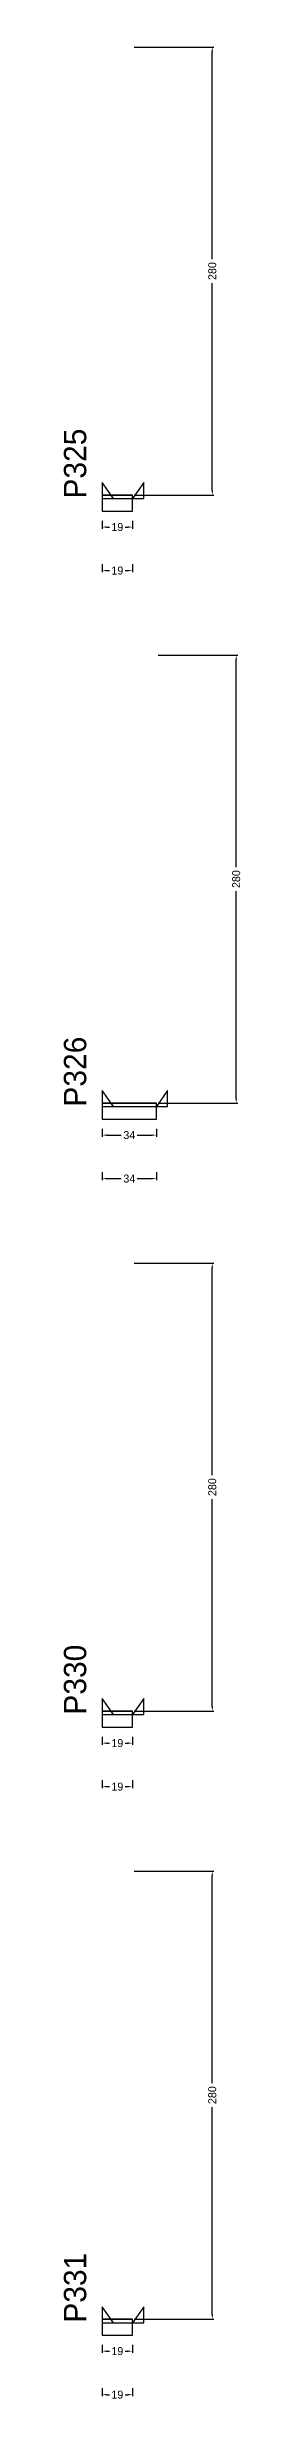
# Model space of a CAD drawing. Header units: centimetres. Extents: x -12000 to 4089, y -6086 to 2114.
# Drawn here: x 3976 to 4087, y -4228 to -2758 of the extents above; entities that cross this region are included whole.
import ezdxf

# ---------------------------------------------------------------- set-up
doc = ezdxf.new("R2010")
doc.units = ezdxf.units.CM
for name, color, linetype in [('NOMENCLATURA', 7, 'Continuous'), ('SARR_2.2x10', 60, 'Continuous'), ('SARR_2.2x7', 40, 'Continuous')]:
    doc.layers.add(name, color=color, linetype=linetype)
doc.dimstyles.new('PAINEL-NOVA', dxfattribs={"dimtxt": 5, "dimasz": 3, "dimexe": 1, "dimexo": 1, "dimgap": 1, "dimtad": 1, "dimcen": 2.5, "dimazin": 3, "dimtfac": 1, "dimtmove": 0, "dimatfit": 3})

# ---------------------------------------------------------------- blocks, each defined once
blk = doc.blocks.new('_CLOSEDFILLED')
at = {"color": 0, "linetype": 'BYBLOCK'}
blk.add_solid([(-1, 0.16), (0, 0), (-1, -0.16)], dxfattribs=at)
blk = doc.blocks.new('*D229')
for p, q in [((4000, -3053.8), (4000, -3058.8)), ((4003, -3057.8), (4004.5, -3057.8)), ((4014.5, -3057.8), (4016, -3057.8)), ((4019, -3053.8), (4019, -3058.8))]:
    blk.add_line(p, q)
at = {"layer": 'Defpoints'}
for p in [(4000, -3052.8), (4000, -3057.8), (4019, -3052.8)]:
    blk.add_point(p, dxfattribs=at)
at = {"layer": 'SARR_2.2x10', "xscale": 3, "yscale": 3, "rotation": 180}
blk.add_blockref('_CLOSEDFILLED', (4000, -3057.8), dxfattribs=at)
at = {"layer": 'SARR_2.2x10', "xscale": 3, "yscale": 3}
blk.add_blockref('_CLOSEDFILLED', (4019, -3057.8), dxfattribs=at)
at = {"layer": 'SARR_2.2x10', "insert": (4009.5, -3057.8), "char_height": 5, "attachment_point": 5}
blk.add_mtext('19', dxfattribs=at)
blk = doc.blocks.new('*D230')
for p, q in [((4020, -2757.8), (4070, -2757.8)), ((4069, -2890.3), (4069, -2760.8)), ((4069, -3034.8), (4069, -2905.3)), ((4020, -3037.8), (4070, -3037.8))]:
    blk.add_line(p, q)
at = {"layer": 'Defpoints'}
for p in [(4019, -2757.8), (4019, -3037.8), (4069, -3037.8)]:
    blk.add_point(p, dxfattribs=at)
at = {"layer": 'SARR_2.2x10', "xscale": 3, "yscale": 3}
for p, rotation in [((4069, -2757.8), 90), ((4069, -3037.8), 270)]:
    blk.add_blockref('_CLOSEDFILLED', p, dxfattribs=dict(at, rotation=rotation))
at = {"layer": 'SARR_2.2x10', "insert": (4069, -2897.8), "char_height": 5, "attachment_point": 5, "rotation": 90}
blk.add_mtext('280', dxfattribs=at)
blk = doc.blocks.new('*D231')
for p, q in [((4020, -2757.8), (4070, -2757.8)), ((4069, -2890.3), (4069, -2760.8)), ((4069, -3034.8), (4069, -2905.3)), ((4020, -3037.8), (4070, -3037.8))]:
    blk.add_line(p, q)
at = {"layer": 'Defpoints'}
for p in [(4019, -2757.8), (4019, -3037.8), (4069, -3037.8)]:
    blk.add_point(p, dxfattribs=at)
at = {"layer": 'SARR_2.2x10', "xscale": 3, "yscale": 3}
for p, rotation in [((4069, -2757.8), 90), ((4069, -3037.8), 270)]:
    blk.add_blockref('_CLOSEDFILLED', p, dxfattribs=dict(at, rotation=rotation))
at = {"layer": 'SARR_2.2x10', "insert": (4069, -2897.8), "char_height": 5, "attachment_point": 5, "rotation": 90}
blk.add_mtext('280', dxfattribs=at)
blk = doc.blocks.new('*D232')
for p, q in [((4020, -2757.8), (4070, -2757.8)), ((4069, -2890.3), (4069, -2760.8)), ((4069, -3034.8), (4069, -2905.3)), ((4020, -3037.8), (4070, -3037.8))]:
    blk.add_line(p, q)
at = {"layer": 'Defpoints'}
for p in [(4019, -2757.8), (4019, -3037.8), (4069, -3037.8)]:
    blk.add_point(p, dxfattribs=at)
at = {"layer": 'SARR_2.2x10', "xscale": 3, "yscale": 3}
for p, rotation in [((4069, -2757.8), 90), ((4069, -3037.8), 270)]:
    blk.add_blockref('_CLOSEDFILLED', p, dxfattribs=dict(at, rotation=rotation))
at = {"layer": 'SARR_2.2x10', "insert": (4069, -2897.8), "char_height": 5, "attachment_point": 5, "rotation": 90}
blk.add_mtext('280', dxfattribs=at)
blk = doc.blocks.new('*D233')
for p, q in [((4020, -2757.8), (4070, -2757.8)), ((4069, -2890.3), (4069, -2760.8)), ((4069, -3034.8), (4069, -2905.3)), ((4020, -3037.8), (4070, -3037.8))]:
    blk.add_line(p, q)
at = {"layer": 'Defpoints'}
for p in [(4019, -2757.8), (4019, -3037.8), (4069, -3037.8)]:
    blk.add_point(p, dxfattribs=at)
at = {"layer": 'SARR_2.2x10', "xscale": 3, "yscale": 3}
for p, rotation in [((4069, -2757.8), 90), ((4069, -3037.8), 270)]:
    blk.add_blockref('_CLOSEDFILLED', p, dxfattribs=dict(at, rotation=rotation))
at = {"layer": 'SARR_2.2x10', "insert": (4069, -2897.8), "char_height": 5, "attachment_point": 5, "rotation": 90}
blk.add_mtext('280', dxfattribs=at)
blk = doc.blocks.new('*D234')
for p, q in [((4000, -3081), (4000, -3086)), ((4003, -3085), (4004.5, -3085)), ((4014.5, -3085), (4016, -3085)), ((4019, -3081), (4019, -3086))]:
    blk.add_line(p, q)
at = {"layer": 'Defpoints'}
for p in [(4000, -3080), (4000, -3085), (4019, -3080)]:
    blk.add_point(p, dxfattribs=at)
at = {"layer": 'SARR_2.2x10', "xscale": 3, "yscale": 3, "rotation": 180}
blk.add_blockref('_CLOSEDFILLED', (4000, -3085), dxfattribs=at)
at = {"layer": 'SARR_2.2x10', "xscale": 3, "yscale": 3}
blk.add_blockref('_CLOSEDFILLED', (4019, -3085), dxfattribs=at)
at = {"layer": 'SARR_2.2x10', "insert": (4009.5, -3085), "char_height": 5, "attachment_point": 5}
blk.add_mtext('19', dxfattribs=at)
blk = doc.blocks.new('GRA-E')
at = {"layer": 'SARR_2.2x7'}
blk.add_lwpolyline([(0, 0), (7, 0), (0, 10)], close=True, dxfattribs=at)
blk = doc.blocks.new('GRA-D')
at = {"layer": 'SARR_2.2x7'}
blk.add_lwpolyline([(0, 0), (7, 0), (7, 10)], close=True, dxfattribs=at)
blk = doc.blocks.new('*D255')
for p, q in [((4000, -3433.8), (4000, -3438.8)), ((4003, -3437.8), (4012, -3437.8)), ((4022, -3437.8), (4031, -3437.8)), ((4034, -3433.8), (4034, -3438.8))]:
    blk.add_line(p, q)
at = {"layer": 'Defpoints'}
for p in [(4000, -3432.8), (4000, -3437.8), (4034, -3432.8)]:
    blk.add_point(p, dxfattribs=at)
at = {"layer": 'SARR_2.2x10', "xscale": 3, "yscale": 3, "rotation": 180}
blk.add_blockref('_CLOSEDFILLED', (4000, -3437.8), dxfattribs=at)
at = {"layer": 'SARR_2.2x10', "xscale": 3, "yscale": 3}
blk.add_blockref('_CLOSEDFILLED', (4034, -3437.8), dxfattribs=at)
at = {"layer": 'SARR_2.2x10', "insert": (4017, -3437.8), "char_height": 5, "attachment_point": 5}
blk.add_mtext('34', dxfattribs=at)
blk = doc.blocks.new('*D256')
for p, q in [((4035, -3137.8), (4085, -3137.8)), ((4084, -3270.3), (4084, -3140.8)), ((4084, -3414.8), (4084, -3285.3)), ((4035, -3417.8), (4085, -3417.8))]:
    blk.add_line(p, q)
at = {"layer": 'Defpoints'}
for p in [(4034, -3137.8), (4034, -3417.8), (4084, -3417.8)]:
    blk.add_point(p, dxfattribs=at)
at = {"layer": 'SARR_2.2x10', "xscale": 3, "yscale": 3}
for p, rotation in [((4084, -3137.8), 90), ((4084, -3417.8), 270)]:
    blk.add_blockref('_CLOSEDFILLED', p, dxfattribs=dict(at, rotation=rotation))
at = {"layer": 'SARR_2.2x10', "insert": (4084, -3277.8), "char_height": 5, "attachment_point": 5, "rotation": 90}
blk.add_mtext('280', dxfattribs=at)
blk = doc.blocks.new('*D257')
for p, q in [((4035, -3137.8), (4085, -3137.8)), ((4084, -3270.3), (4084, -3140.8)), ((4084, -3414.8), (4084, -3285.3)), ((4035, -3417.8), (4085, -3417.8))]:
    blk.add_line(p, q)
at = {"layer": 'Defpoints'}
for p in [(4034, -3137.8), (4034, -3417.8), (4084, -3417.8)]:
    blk.add_point(p, dxfattribs=at)
at = {"layer": 'SARR_2.2x10', "xscale": 3, "yscale": 3}
for p, rotation in [((4084, -3137.8), 90), ((4084, -3417.8), 270)]:
    blk.add_blockref('_CLOSEDFILLED', p, dxfattribs=dict(at, rotation=rotation))
at = {"layer": 'SARR_2.2x10', "insert": (4084, -3277.8), "char_height": 5, "attachment_point": 5, "rotation": 90}
blk.add_mtext('280', dxfattribs=at)
blk = doc.blocks.new('*D258')
for p, q in [((4035, -3137.8), (4085, -3137.8)), ((4084, -3270.3), (4084, -3140.8)), ((4084, -3414.8), (4084, -3285.3)), ((4035, -3417.8), (4085, -3417.8))]:
    blk.add_line(p, q)
at = {"layer": 'Defpoints'}
for p in [(4034, -3137.8), (4034, -3417.8), (4084, -3417.8)]:
    blk.add_point(p, dxfattribs=at)
at = {"layer": 'SARR_2.2x10', "xscale": 3, "yscale": 3}
for p, rotation in [((4084, -3137.8), 90), ((4084, -3417.8), 270)]:
    blk.add_blockref('_CLOSEDFILLED', p, dxfattribs=dict(at, rotation=rotation))
at = {"layer": 'SARR_2.2x10', "insert": (4084, -3277.8), "char_height": 5, "attachment_point": 5, "rotation": 90}
blk.add_mtext('280', dxfattribs=at)
blk = doc.blocks.new('*D259')
for p, q in [((4035, -3137.8), (4085, -3137.8)), ((4084, -3270.3), (4084, -3140.8)), ((4084, -3414.8), (4084, -3285.3)), ((4035, -3417.8), (4085, -3417.8))]:
    blk.add_line(p, q)
at = {"layer": 'Defpoints'}
for p in [(4034, -3137.8), (4034, -3417.8), (4084, -3417.8)]:
    blk.add_point(p, dxfattribs=at)
at = {"layer": 'SARR_2.2x10', "xscale": 3, "yscale": 3}
for p, rotation in [((4084, -3137.8), 90), ((4084, -3417.8), 270)]:
    blk.add_blockref('_CLOSEDFILLED', p, dxfattribs=dict(at, rotation=rotation))
at = {"layer": 'SARR_2.2x10', "insert": (4084, -3277.8), "char_height": 5, "attachment_point": 5, "rotation": 90}
blk.add_mtext('280', dxfattribs=at)
blk = doc.blocks.new('*D260')
for p, q in [((4000, -3461), (4000, -3466)), ((4003, -3465), (4012, -3465)), ((4022, -3465), (4031, -3465)), ((4034, -3461), (4034, -3466))]:
    blk.add_line(p, q)
at = {"layer": 'Defpoints'}
for p in [(4000, -3460), (4000, -3465), (4034, -3460)]:
    blk.add_point(p, dxfattribs=at)
at = {"layer": 'SARR_2.2x10', "xscale": 3, "yscale": 3, "rotation": 180}
blk.add_blockref('_CLOSEDFILLED', (4000, -3465), dxfattribs=at)
at = {"layer": 'SARR_2.2x10', "xscale": 3, "yscale": 3}
blk.add_blockref('_CLOSEDFILLED', (4034, -3465), dxfattribs=at)
at = {"layer": 'SARR_2.2x10', "insert": (4017, -3465), "char_height": 5, "attachment_point": 5}
blk.add_mtext('34', dxfattribs=at)
blk = doc.blocks.new('*D281')
for p, q in [((4000, -3813.8), (4000, -3818.8)), ((4003, -3817.8), (4004.5, -3817.8)), ((4014.5, -3817.8), (4016, -3817.8)), ((4019, -3813.8), (4019, -3818.8))]:
    blk.add_line(p, q)
at = {"layer": 'Defpoints'}
for p in [(4000, -3812.8), (4000, -3817.8), (4019, -3812.8)]:
    blk.add_point(p, dxfattribs=at)
at = {"layer": 'SARR_2.2x10', "xscale": 3, "yscale": 3, "rotation": 180}
blk.add_blockref('_CLOSEDFILLED', (4000, -3817.8), dxfattribs=at)
at = {"layer": 'SARR_2.2x10', "xscale": 3, "yscale": 3}
blk.add_blockref('_CLOSEDFILLED', (4019, -3817.8), dxfattribs=at)
at = {"layer": 'SARR_2.2x10', "insert": (4009.5, -3817.8), "char_height": 5, "attachment_point": 5}
blk.add_mtext('19', dxfattribs=at)
blk = doc.blocks.new('*D282')
for p, q in [((4020, -3517.8), (4070, -3517.8)), ((4069, -3650.3), (4069, -3520.8)), ((4069, -3794.8), (4069, -3665.3)), ((4020, -3797.8), (4070, -3797.8))]:
    blk.add_line(p, q)
at = {"layer": 'Defpoints'}
for p in [(4019, -3517.8), (4019, -3797.8), (4069, -3797.8)]:
    blk.add_point(p, dxfattribs=at)
at = {"layer": 'SARR_2.2x10', "xscale": 3, "yscale": 3}
for p, rotation in [((4069, -3517.8), 90), ((4069, -3797.8), 270)]:
    blk.add_blockref('_CLOSEDFILLED', p, dxfattribs=dict(at, rotation=rotation))
at = {"layer": 'SARR_2.2x10', "insert": (4069, -3657.8), "char_height": 5, "attachment_point": 5, "rotation": 90}
blk.add_mtext('280', dxfattribs=at)
blk = doc.blocks.new('*D283')
for p, q in [((4020, -3517.8), (4070, -3517.8)), ((4069, -3650.3), (4069, -3520.8)), ((4069, -3794.8), (4069, -3665.3)), ((4020, -3797.8), (4070, -3797.8))]:
    blk.add_line(p, q)
at = {"layer": 'Defpoints'}
for p in [(4019, -3517.8), (4019, -3797.8), (4069, -3797.8)]:
    blk.add_point(p, dxfattribs=at)
at = {"layer": 'SARR_2.2x10', "xscale": 3, "yscale": 3}
for p, rotation in [((4069, -3517.8), 90), ((4069, -3797.8), 270)]:
    blk.add_blockref('_CLOSEDFILLED', p, dxfattribs=dict(at, rotation=rotation))
at = {"layer": 'SARR_2.2x10', "insert": (4069, -3657.8), "char_height": 5, "attachment_point": 5, "rotation": 90}
blk.add_mtext('280', dxfattribs=at)
blk = doc.blocks.new('*D284')
for p, q in [((4020, -3517.8), (4070, -3517.8)), ((4069, -3650.3), (4069, -3520.8)), ((4069, -3794.8), (4069, -3665.3)), ((4020, -3797.8), (4070, -3797.8))]:
    blk.add_line(p, q)
at = {"layer": 'Defpoints'}
for p in [(4019, -3517.8), (4019, -3797.8), (4069, -3797.8)]:
    blk.add_point(p, dxfattribs=at)
at = {"layer": 'SARR_2.2x10', "xscale": 3, "yscale": 3}
for p, rotation in [((4069, -3517.8), 90), ((4069, -3797.8), 270)]:
    blk.add_blockref('_CLOSEDFILLED', p, dxfattribs=dict(at, rotation=rotation))
at = {"layer": 'SARR_2.2x10', "insert": (4069, -3657.8), "char_height": 5, "attachment_point": 5, "rotation": 90}
blk.add_mtext('280', dxfattribs=at)
blk = doc.blocks.new('*D285')
for p, q in [((4020, -3517.8), (4070, -3517.8)), ((4069, -3650.3), (4069, -3520.8)), ((4069, -3794.8), (4069, -3665.3)), ((4020, -3797.8), (4070, -3797.8))]:
    blk.add_line(p, q)
at = {"layer": 'Defpoints'}
for p in [(4019, -3517.8), (4019, -3797.8), (4069, -3797.8)]:
    blk.add_point(p, dxfattribs=at)
at = {"layer": 'SARR_2.2x10', "xscale": 3, "yscale": 3}
for p, rotation in [((4069, -3517.8), 90), ((4069, -3797.8), 270)]:
    blk.add_blockref('_CLOSEDFILLED', p, dxfattribs=dict(at, rotation=rotation))
at = {"layer": 'SARR_2.2x10', "insert": (4069, -3657.8), "char_height": 5, "attachment_point": 5, "rotation": 90}
blk.add_mtext('280', dxfattribs=at)
blk = doc.blocks.new('*D286')
for p, q in [((4000, -3841), (4000, -3846)), ((4003, -3845), (4004.5, -3845)), ((4014.5, -3845), (4016, -3845)), ((4019, -3841), (4019, -3846))]:
    blk.add_line(p, q)
at = {"layer": 'Defpoints'}
for p in [(4000, -3840), (4000, -3845), (4019, -3840)]:
    blk.add_point(p, dxfattribs=at)
at = {"layer": 'SARR_2.2x10', "xscale": 3, "yscale": 3, "rotation": 180}
blk.add_blockref('_CLOSEDFILLED', (4000, -3845), dxfattribs=at)
at = {"layer": 'SARR_2.2x10', "xscale": 3, "yscale": 3}
blk.add_blockref('_CLOSEDFILLED', (4019, -3845), dxfattribs=at)
at = {"layer": 'SARR_2.2x10', "insert": (4009.5, -3845), "char_height": 5, "attachment_point": 5}
blk.add_mtext('19', dxfattribs=at)
blk = doc.blocks.new('*D307')
for p, q in [((4000, -4193.8), (4000, -4198.8)), ((4003, -4197.8), (4004.5, -4197.8)), ((4014.5, -4197.8), (4016, -4197.8)), ((4019, -4193.8), (4019, -4198.8))]:
    blk.add_line(p, q)
at = {"layer": 'Defpoints'}
for p in [(4000, -4192.8), (4000, -4197.8), (4019, -4192.8)]:
    blk.add_point(p, dxfattribs=at)
at = {"layer": 'SARR_2.2x10', "xscale": 3, "yscale": 3, "rotation": 180}
blk.add_blockref('_CLOSEDFILLED', (4000, -4197.8), dxfattribs=at)
at = {"layer": 'SARR_2.2x10', "xscale": 3, "yscale": 3}
blk.add_blockref('_CLOSEDFILLED', (4019, -4197.8), dxfattribs=at)
at = {"layer": 'SARR_2.2x10', "insert": (4009.5, -4197.8), "char_height": 5, "attachment_point": 5}
blk.add_mtext('19', dxfattribs=at)
blk = doc.blocks.new('*D308')
for p, q in [((4020, -3897.8), (4070, -3897.8)), ((4069, -4030.3), (4069, -3900.8)), ((4069, -4174.8), (4069, -4045.3)), ((4020, -4177.8), (4070, -4177.8))]:
    blk.add_line(p, q)
at = {"layer": 'Defpoints'}
for p in [(4019, -3897.8), (4019, -4177.8), (4069, -4177.8)]:
    blk.add_point(p, dxfattribs=at)
at = {"layer": 'SARR_2.2x10', "xscale": 3, "yscale": 3}
for p, rotation in [((4069, -3897.8), 90), ((4069, -4177.8), 270)]:
    blk.add_blockref('_CLOSEDFILLED', p, dxfattribs=dict(at, rotation=rotation))
at = {"layer": 'SARR_2.2x10', "insert": (4069, -4037.8), "char_height": 5, "attachment_point": 5, "rotation": 90}
blk.add_mtext('280', dxfattribs=at)
blk = doc.blocks.new('*D309')
for p, q in [((4020, -3897.8), (4070, -3897.8)), ((4069, -4030.3), (4069, -3900.8)), ((4069, -4174.8), (4069, -4045.3)), ((4020, -4177.8), (4070, -4177.8))]:
    blk.add_line(p, q)
at = {"layer": 'Defpoints'}
for p in [(4019, -3897.8), (4019, -4177.8), (4069, -4177.8)]:
    blk.add_point(p, dxfattribs=at)
at = {"layer": 'SARR_2.2x10', "xscale": 3, "yscale": 3}
for p, rotation in [((4069, -3897.8), 90), ((4069, -4177.8), 270)]:
    blk.add_blockref('_CLOSEDFILLED', p, dxfattribs=dict(at, rotation=rotation))
at = {"layer": 'SARR_2.2x10', "insert": (4069, -4037.8), "char_height": 5, "attachment_point": 5, "rotation": 90}
blk.add_mtext('280', dxfattribs=at)
blk = doc.blocks.new('*D310')
for p, q in [((4020, -3897.8), (4070, -3897.8)), ((4069, -4030.3), (4069, -3900.8)), ((4069, -4174.8), (4069, -4045.3)), ((4020, -4177.8), (4070, -4177.8))]:
    blk.add_line(p, q)
at = {"layer": 'Defpoints'}
for p in [(4019, -3897.8), (4019, -4177.8), (4069, -4177.8)]:
    blk.add_point(p, dxfattribs=at)
at = {"layer": 'SARR_2.2x10', "xscale": 3, "yscale": 3}
for p, rotation in [((4069, -3897.8), 90), ((4069, -4177.8), 270)]:
    blk.add_blockref('_CLOSEDFILLED', p, dxfattribs=dict(at, rotation=rotation))
at = {"layer": 'SARR_2.2x10', "insert": (4069, -4037.8), "char_height": 5, "attachment_point": 5, "rotation": 90}
blk.add_mtext('280', dxfattribs=at)
blk = doc.blocks.new('*D311')
for p, q in [((4020, -3897.8), (4070, -3897.8)), ((4069, -4030.3), (4069, -3900.8)), ((4069, -4174.8), (4069, -4045.3)), ((4020, -4177.8), (4070, -4177.8))]:
    blk.add_line(p, q)
at = {"layer": 'Defpoints'}
for p in [(4019, -3897.8), (4019, -4177.8), (4069, -4177.8)]:
    blk.add_point(p, dxfattribs=at)
at = {"layer": 'SARR_2.2x10', "xscale": 3, "yscale": 3}
for p, rotation in [((4069, -3897.8), 90), ((4069, -4177.8), 270)]:
    blk.add_blockref('_CLOSEDFILLED', p, dxfattribs=dict(at, rotation=rotation))
at = {"layer": 'SARR_2.2x10', "insert": (4069, -4037.8), "char_height": 5, "attachment_point": 5, "rotation": 90}
blk.add_mtext('280', dxfattribs=at)
blk = doc.blocks.new('*D312')
for p, q in [((4000, -4221), (4000, -4226)), ((4003, -4225), (4004.5, -4225)), ((4014.5, -4225), (4016, -4225)), ((4019, -4221), (4019, -4226))]:
    blk.add_line(p, q)
at = {"layer": 'Defpoints'}
for p in [(4000, -4220), (4019, -4220), (4000, -4225)]:
    blk.add_point(p, dxfattribs=at)
at = {"layer": 'SARR_2.2x10', "xscale": 3, "yscale": 3, "rotation": 180}
blk.add_blockref('_CLOSEDFILLED', (4000, -4225), dxfattribs=at)
at = {"layer": 'SARR_2.2x10', "xscale": 3, "yscale": 3}
blk.add_blockref('_CLOSEDFILLED', (4019, -4225), dxfattribs=at)
at = {"layer": 'SARR_2.2x10', "insert": (4009.5, -4225), "char_height": 5, "attachment_point": 5}
blk.add_mtext('19', dxfattribs=at)

msp = doc.modelspace()

# ---------------------------------------------------------------- linework, layer by layer
at = {"layer": 'SARR_2.2x10'}
for p, q in [((4019, -3037.8), (4000, -3037.8)), ((4000, -3037.8), (4000, -3047.8)), ((4019, -3047.8), (4019, -3037.8)), ((4000, -3047.8), (4019, -3047.8)), ((4034, -3417.8), (4000, -3417.8)), ((4000, -3417.8), (4000, -3427.8)), ((4034, -3427.8), (4034, -3417.8)), ((4000, -3427.8), (4034, -3427.8)), ((4019, -3797.8), (4000, -3797.8)), ((4000, -3797.8), (4000, -3807.8)), ((4000, -3807.8), (4019, -3807.8)), ((4019, -3807.8), (4019, -3797.8)), ((4019, -4177.8), (4000, -4177.8)), ((4000, -4177.8), (4000, -4187.8)), ((4000, -4187.8), (4019, -4187.8)), ((4019, -4187.8), (4019, -4177.8))]:
    msp.add_line(p, q, dxfattribs=at)
at = {"layer": 'SARR_2.2x7'}
for p, q in [((4019, -3037.8), (4000, -3037.8)), ((4000, -3037.8), (4000, -3040)), ((4000, -3037.8), (4007, -3037.8)), ((4000, -3037.8), (4007, -3037.8)), ((4000, -3037.8), (4007, -3037.8)), ((4000, -3037.8), (4007, -3037.8)), ((4000, -3040), (4019, -3040)), ((4007, -3037.8), (4019, -3037.8)), ((4007, -3037.8), (4019, -3037.8)), ((4007, -3037.8), (4019, -3037.8)), ((4007, -3037.8), (4019, -3037.8)), ((4019, -3040), (4019, -3037.8)), ((4034, -3417.8), (4000, -3417.8)), ((4000, -3417.8), (4000, -3420)), ((4000, -3417.8), (4007, -3417.8)), ((4000, -3417.8), (4007, -3417.8)), ((4000, -3417.8), (4007, -3417.8)), ((4000, -3417.8), (4007, -3417.8)), ((4000, -3420), (4034, -3420)), ((4007, -3417.8), (4034, -3417.8)), ((4007, -3417.8), (4034, -3417.8)), ((4007, -3417.8), (4034, -3417.8)), ((4007, -3417.8), (4034, -3417.8)), ((4034, -3420), (4034, -3417.8)), ((4019, -3797.8), (4000, -3797.8)), ((4000, -3797.8), (4000, -3800)), ((4000, -3797.8), (4007, -3797.8)), ((4000, -3797.8), (4007, -3797.8)), ((4000, -3797.8), (4007, -3797.8)), ((4000, -3797.8), (4007, -3797.8)), ((4000, -3800), (4019, -3800)), ((4007, -3797.8), (4019, -3797.8)), ((4007, -3797.8), (4019, -3797.8)), ((4007, -3797.8), (4019, -3797.8)), ((4007, -3797.8), (4019, -3797.8)), ((4019, -3800), (4019, -3797.8)), ((4019, -4177.8), (4000, -4177.8)), ((4000, -4177.8), (4000, -4180)), ((4000, -4177.8), (4007, -4177.8)), ((4000, -4177.8), (4007, -4177.8)), ((4000, -4177.8), (4007, -4177.8)), ((4000, -4177.8), (4007, -4177.8)), ((4000, -4180), (4019, -4180)), ((4007, -4177.8), (4019, -4177.8)), ((4007, -4177.8), (4019, -4177.8)), ((4007, -4177.8), (4019, -4177.8)), ((4007, -4177.8), (4019, -4177.8)), ((4019, -4180), (4019, -4177.8))]:
    msp.add_line(p, q, dxfattribs=at)

# ---------------------------------------------------------------- block references
for name, p in [('GRA-E', (4000, -3040)), ('GRA-D', (4019, -3040)), ('GRA-E', (4000, -3420)), ('GRA-D', (4034, -3420)), ('GRA-E', (4000, -3800)), ('GRA-D', (4019, -3800)), ('GRA-E', (4000, -4180)), ('GRA-D', (4019, -4180))]:
    msp.add_blockref(name, p, dxfattribs=at)

# ---------------------------------------------------------------- texts
at = {"layer": 'NOMENCLATURA'}
for s, p in [('P325', (3990, -3040)), ('P326', (3990, -3420)), ('P330', (3990, -3800)), ('P331', (3990, -4180))]:
    msp.add_text(s, height=14, rotation=90, dxfattribs=at).set_placement(p)

# ---------------------------------------------------------------- dimensions: what is measured, and where the dimension line sits
at = {"layer": 'SARR_2.2x10'}
for base, p1, p2, picture, middle in [((4069, -3037.8), (4019, -3037.8), (4019, -2757.8), '*D230', (4069, -2897.8)), ((4069, -3037.8), (4019, -3037.8), (4019, -2757.8), '*D231', (4069, -2897.8)), ((4069, -3037.8), (4019, -3037.8), (4019, -2757.8), '*D232', (4069, -2897.8)), ((4069, -3037.8), (4019, -3037.8), (4019, -2757.8), '*D233', (4069, -2897.8)), ((4084, -3417.8), (4034, -3417.8), (4034, -3137.8), '*D256', (4084, -3277.8)), ((4084, -3417.8), (4034, -3417.8), (4034, -3137.8), '*D257', (4084, -3277.8)), ((4084, -3417.8), (4034, -3417.8), (4034, -3137.8), '*D258', (4084, -3277.8)), ((4084, -3417.8), (4034, -3417.8), (4034, -3137.8), '*D259', (4084, -3277.8)), ((4069, -3797.8), (4019, -3797.8), (4019, -3517.8), '*D282', (4069, -3657.8)), ((4069, -3797.8), (4019, -3797.8), (4019, -3517.8), '*D283', (4069, -3657.8)), ((4069, -3797.8), (4019, -3797.8), (4019, -3517.8), '*D284', (4069, -3657.8)), ((4069, -3797.8), (4019, -3797.8), (4019, -3517.8), '*D285', (4069, -3657.8)), ((4069, -4177.8), (4019, -4177.8), (4019, -3897.8), '*D308', (4069, -4037.8)), ((4069, -4177.8), (4019, -4177.8), (4019, -3897.8), '*D309', (4069, -4037.8)), ((4069, -4177.8), (4019, -4177.8), (4019, -3897.8), '*D310', (4069, -4037.8)), ((4069, -4177.8), (4019, -4177.8), (4019, -3897.8), '*D311', (4069, -4037.8))]:
    dim = msp.add_linear_dim(base=base, p1=p1, p2=p2, angle=90, dimstyle='PAINEL-NOVA', dxfattribs=at)
    dim.commit()
    dim.dimension.update_dxf_attribs({"geometry": picture, "text_midpoint": middle})
for base, p1, p2, picture, middle in [((4000, -3057.8), (4000, -3052.8), (4019, -3052.8), '*D229', (4009.5, -3057.8)), ((4000, -3085), (4000, -3080), (4019, -3080), '*D234', (4009.5, -3085)), ((4000, -3437.8), (4000, -3432.8), (4034, -3432.8), '*D255', (4017, -3437.8)), ((4000, -3465), (4000, -3460), (4034, -3460), '*D260', (4017, -3465)), ((4000, -3817.8), (4000, -3812.8), (4019, -3812.8), '*D281', (4009.5, -3817.8)), ((4000, -3845), (4000, -3840), (4019, -3840), '*D286', (4009.5, -3845)), ((4000, -4197.8), (4000, -4192.8), (4019, -4192.8), '*D307', (4009.5, -4197.8)), ((4000, -4225), (4000, -4220), (4019, -4220), '*D312', (4009.5, -4225))]:
    dim = msp.add_linear_dim(base=base, p1=p1, p2=p2, dimstyle='PAINEL-NOVA', dxfattribs=at)
    dim.commit()
    dim.dimension.update_dxf_attribs({"geometry": picture, "text_midpoint": middle})

doc.saveas('drawing.dxf')
